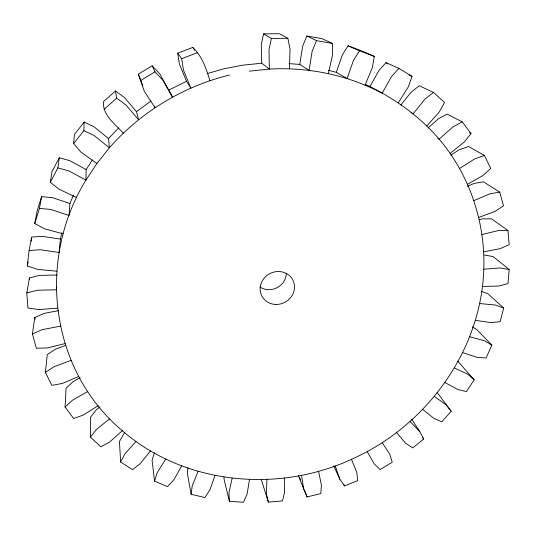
<?xml version="1.0" encoding="UTF-8"?>
<svg xmlns="http://www.w3.org/2000/svg" width="536" height="536" viewBox="0 0 536 536"><rect width="100%" height="100%" fill="white"/><g stroke="black" fill="none" stroke-linecap="round" stroke-linejoin="round"><path stroke-width="0.8" d="M92.5 159.869L86.122 169.577L85.941 180.136C36.75 259.605 49.58 369.86 122.329 430.723C184.384 484.651 277.755 493.348 351.448 459.345C425.805 426.502 481.207 351.315 483.8 269.186C485.201 228.282 473.402 187.104 450.099 153.417C429.122 122.878 398.683 100.245 365.525 84.387M96.882 163.514L81.103 152.237L73.646 143.655L83.891 130.657L84.159 122.074L94.075 126.831L108.547 138.569L109.371 147.802L96.882 163.514L85.941 180.136L68.909 170.897L57.881 167.889L50.304 182.253L59.154 189.288L76.641 197.516M266.915 479.472L266.392 494.045L268.362 502.105L282.445 500.919L284.556 492.537L284.301 478.072M289.34 68.796L290.083 49.433L287.872 38.297L279.363 33.728L263.585 33.862L261.287 44.609L261.709 63.221L269.374 69.077C308.26 66.933 347.71 74.973 382.188 93.237L391.468 76.615L398.918 68.367L412.043 76.36L408.345 86.825L398.255 102.825M98.115 405.712L83.408 415.038L73.653 418.522L65.077 407.058L66.069 388.171L73.144 381.612L80.152 377.646M214.996 475.466L209.918 489.87L204.846 497.522L191.131 494.279L192.257 485.656L198.132 471.372M73.412 195.258L69.928 203.513L69.037 215.479L50.739 209.429L39.45 208.39L34.753 223.552L44.656 228.852L63.181 233.857M73.646 143.655L74.357 134.536L84.159 122.074M484.296 255.002L493.06 256.55L509.2 269.541L507.967 283.591L498.594 286.063L482.44 286.459M56.582 286.512L56.267 289.795L37.426 290.237L26.8 292.924L27.946 307.992L38.827 309.587L57.479 308.173M61.821 232.57L60.401 239.083L59.101 252.476L40.2 249.702L29.065 250.587L27.309 265.977L37.889 269.434L56.796 271.183M78.725 376.433L62.25 383.461L51.818 385.391L45.433 372.353L47.235 354.591L55.563 349.13L65.653 345.425M374.262 56.36L359.515 50.826L353.472 60.367L347.114 78.517L336.286 72.353L342.33 54.94L348.092 45.794L362.262 51.121L374.262 56.36L372.413 67.415L365.096 85.103M31.162 241.307L31.631 237.2L33.467 236.939L42.297 236.369L60.401 239.083M57.881 167.889L59.268 157.765L69.821 160.673L86.122 169.577M64.957 343.616L47.134 347.985L36.321 348.206L32.428 333.941L34.793 317.493L44.173 313.372L58.444 310.666M187.948 467.774L187.319 473.06L191.131 494.279M332.4 43.436L316.508 40.649L312.166 51.201L309.071 70.303L299.765 64.434L302.679 46.116L306.82 36.006L322.062 38.686L332.4 43.436L332.548 54.726L328.38 73.559M50.304 182.253L52.012 171.547L59.268 157.765M249.495 479.512L247.089 494.145L243.478 502.272L229.408 501.261L224.195 479.975L223.954 477.06M26.8 292.924L29.433 277.943L39.61 275.383L56.849 275.022M39.45 208.39L41.607 196.645L52.414 197.657L69.928 203.513M27.309 265.977L28.086 261.863M34.753 223.552L37.098 211.204L41.607 196.645M29.065 250.587L31.631 237.2M232.155 478.179L228.952 492.812L229.408 501.261M181.691 465.905L173.972 479.666L167.52 486.614L154.529 481.161L157.262 472.598L165.771 459.077M481.382 291.323L487.968 293.755L503.699 308.059L500.122 321.687L490.782 322.585L475.318 320.34M287.872 38.297L271.41 38.445L268.985 49.66L269.374 69.077L249.354 71.161M154.442 452.672L152.077 460.196L154.529 481.161M150.489 450.91L140.244 463.62L132.526 469.63L120.627 462.025L124.968 453.784L135.97 441.443M472.209 326.839L476.732 329.553L491.854 345.097L486.098 357.968L477.033 357.345L462.655 352.628M370.014 86.524L378.858 70.571L385.98 62.658L398.918 68.367M457.704 361.11L474.166 379.776L466.434 391.588L457.871 389.518L444.927 382.537M122.329 430.723L109.726 441.945L100.889 446.803L90.47 437.168L96.366 429.51L109.672 418.79M427.963 128.077L438.12 118.992L447.024 114.088L462.193 121.819L471.017 133.578L464.303 141.986L450.099 153.417M400.881 104.996L411.099 92.239L419.273 85.76L433.47 92.386L444.579 102.477L439.252 112.037L426.85 125.913M124.674 432.385L119.454 441.537L120.627 462.025M434.328 396.379L446.093 404.834L451.225 411.3L441.751 421.805L433.885 418.388L422.676 409.383M65.077 407.058L72.434 400.245L87.763 391.561M108.547 138.569L118.55 128.044M229.468 75.04C183.238 86.35 140.747 112.004 109.371 147.802L94.256 135.601L83.891 130.657M115.495 90.986L116.647 98.195L125.947 104.949L138.576 119.749L136.492 111.682L124.399 97.472L115.495 90.986L103.475 101.619C102.336 115.307 115.327 124.077 123.307 133.169M104.078 109.304L116.647 98.195M411.748 419.42L419.882 431.748L423.681 438.997L412.72 447.962L405.745 443.319L396.519 432.565M99.957 406.884L96.118 409.98L90.457 417.377L90.47 437.168M45.433 372.353L54.109 366.671L71.094 360.413M136.492 111.682L150.918 101.083M433.47 92.386L424.934 99.133L413.176 113.753L411.072 112.573M450.943 155.045L459.258 149.758L468.571 146.502L484.41 155.474L490.762 168.458L482.943 175.527L467.486 184.284M459.546 168.498L474.722 158.877L484.41 155.474M142.911 85.861L138.355 74.142L152.157 65.761L159.708 73.767L172.505 97.076L162.857 80.186L154.978 71.837L152.157 65.761M154.462 106.168L155.025 107.676L144.372 91.401L140.546 80.601L154.978 71.837M32.428 333.941L42.21 329.647L60.401 326.163M168.961 89.974L186.521 81.338L190.863 88.051L183.439 70.069L181.684 58.712L177.697 53.211L192.752 47.416C202.132 56.247 206.32 68.648 209.911 80.681M462.193 121.819L452.913 126.931L439.178 139.179L437.758 138.335M473.871 200.645L489.938 193.804L499.713 192.123L503.512 205.884L494.889 211.479L478.695 217.449M467.472 186.247L474.085 183.433L483.492 181.831L499.713 192.123M333.707 465.804L339.851 479.271L344.581 485.964L357.706 480.625L356.788 472.39L351.448 459.345M181.684 58.712L197.416 52.649M207.097 73.62L223.485 68.896L242.527 65.204L261.709 63.221M481.951 234.56L498.393 230.54L507.954 230.534L509.2 244.644L500.061 248.691L483.646 251.846M479.264 219.646L482.427 218.876L491.639 218.889L507.954 230.534M298.385 475.7L307.054 496.932L320.816 493.616L321.412 485.201L318.558 471.271M483.8 269.186L500.122 267.966L509.2 269.541M289.072 63.61L299.765 64.434M479.599 303.544L495.344 305.024L503.699 308.059M328.468 70.276L336.286 72.353M469.657 336.735L484.417 340.749L491.854 345.097M348.092 45.794L359.515 50.826M409.055 75.027L412.043 76.36M454.394 367.924L467.814 374.275L474.166 379.776M306.82 36.006L316.508 40.649M469.543 132.801L471.017 133.578M263.585 33.862L271.41 38.445M385.98 62.658L387.381 63.516M410.047 421.464L419.882 431.748M451.225 411.3L437.068 392.399M192.752 47.416L194.756 50.351M422.77 437.617L423.681 438.997M382.188 442.615L389.873 454.428L392.258 462.273L380.071 469.509L374.148 463.767L367.133 451.56M343.884 484.45L344.581 485.964M186.521 81.338L179.393 64.092L177.697 53.211M299.644 477.623L300.529 479.941M302.311 484.571L303.202 486.889M304.388 489.978L307.054 496.932M335.228 465.931L339.851 479.271M138.355 74.142L140.546 80.601M261.313 479.626L268.362 502.105M34.793 317.493L35.209 319.021M301.554 475.325L303.657 489.462M29.433 277.943L29.554 279.558M286.371 273.32A16.75 15.658 -27.7 0 1 277.058 287.698A16.75 15.658 -27.7 0 1 259.953 287.028M275.39 304.435A17.447 16.207 -27.7 0 0 293.071 280.489A17.447 16.207 -27.7 0 0 263.498 279.001A17.447 16.207 -27.7 0 0 275.39 304.435"/></g></svg>
